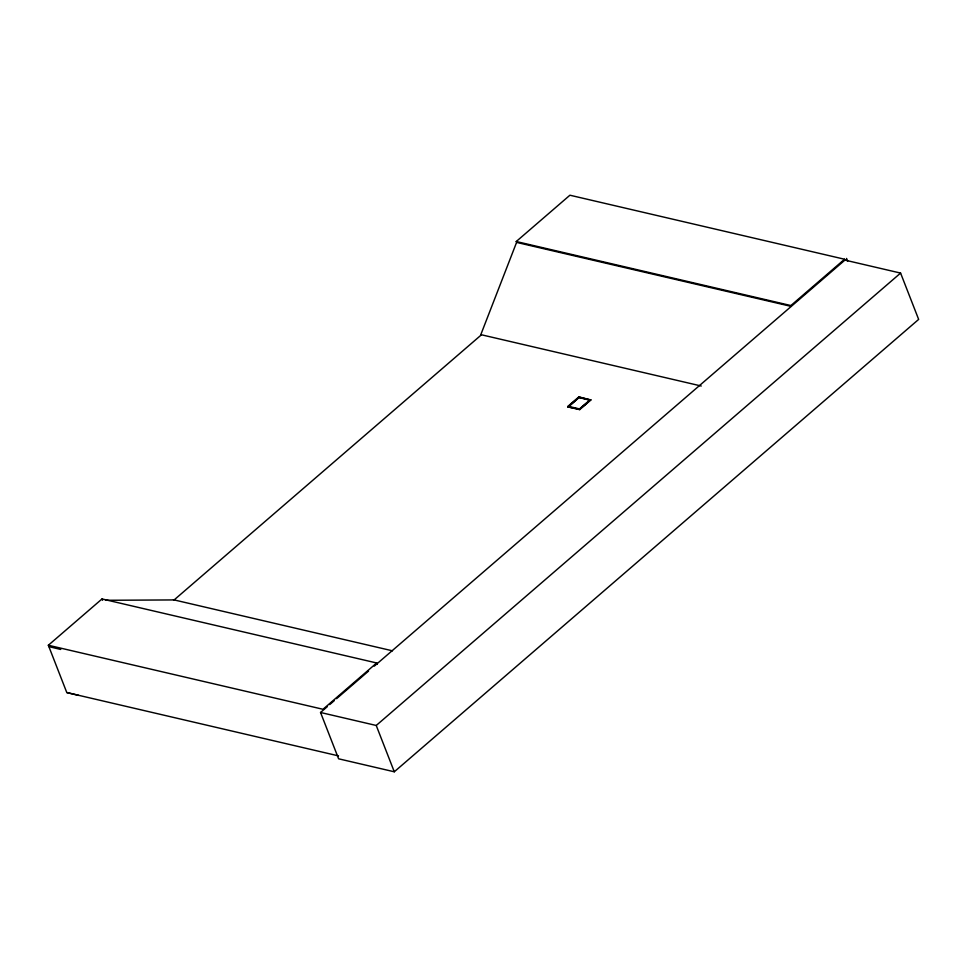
<?xml version="1.0" encoding="UTF-8"?>
<svg xmlns="http://www.w3.org/2000/svg" width="967" height="967" viewBox="0 0 967 967"><rect width="100%" height="100%" fill="white"/><g stroke="black" fill="none" stroke-linecap="round" stroke-linejoin="round"><path stroke-width="1.45" d="M327.402 706.575L320.548 712.486L338.607 758.805L394.294 771.787L918.65 319.4L900.591 273.081L844.904 260.099L844.566 259.241L569.914 195.213L516.245 241.52L516.583 242.391L480.817 334.63L701.256 386.014M78.653 695.394L66.783 692.541L48.35 645.255L102.019 598.948L376.671 662.975L377.203 664.329L376.55 664.172M481.385 334.836L174.133 599.927L105.536 600.289M567.714 406.503L578.895 396.869L590.849 400L579.668 409.645L567.859 406.889L579.656 409.295L590.208 400.193L578.907 397.207L568.499 406.696L579.052 397.594L590.208 400.193M567.859 406.889L579.04 397.256L590.849 400M568.354 406.321L579.499 408.92L590.051 399.806M579.523 409.259L590.692 399.613M376.671 662.975L323.002 709.282L48.35 645.255M516.245 241.52L790.897 305.548L844.566 259.241M329.699 704.605L334.268 700.652M336.552 698.682L368.548 671.074M374.265 666.142L844.904 260.099M320.548 712.486L376.236 725.468L900.591 273.081M516.583 242.391L791.236 306.406L790.897 305.548M173.492 599.77L392.457 650.815M66.783 692.541L338.498 755.88M48.882 646.609L60.752 649.461M846.56 258.419L847.648 261.211M578.895 396.869L579.052 397.594M579.499 408.92L579.668 409.645M376.236 725.468L394.294 771.787M102.019 598.948L102.55 600.302"/></g></svg>
